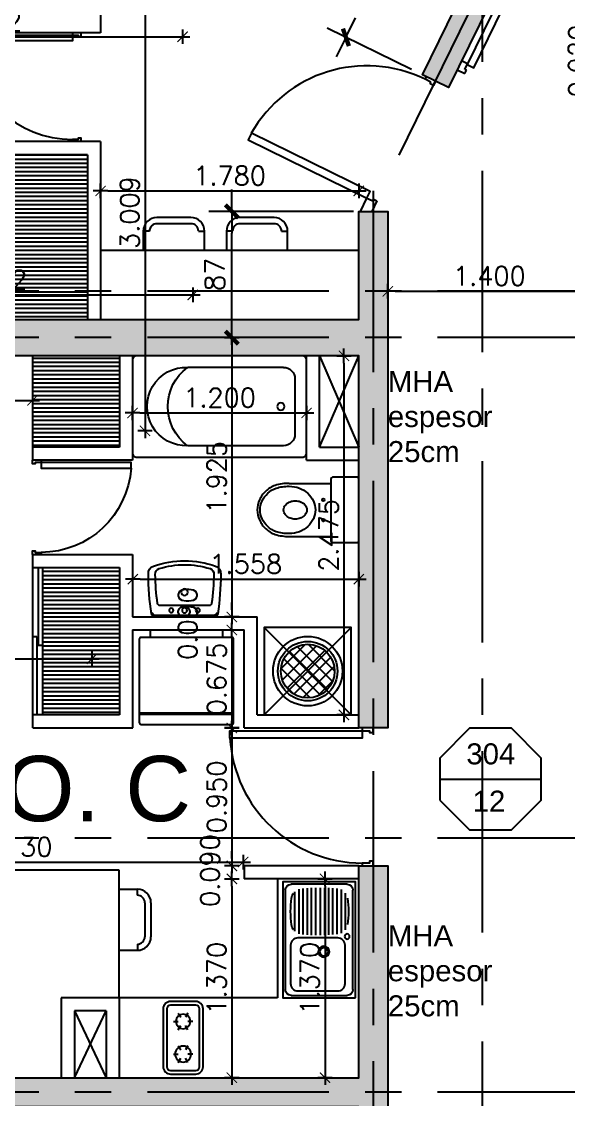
# Model space of a CAD drawing. Header units: millimetres. Extents: x -13 to 194, y -13 to 66.
# Drawn here: x 171.68 to 175.45, y 23.33 to 30.76 of the extents above; entities that cross this region are included whole.
import ezdxf

# ---------------------------------------------------------------- set-up
doc = ezdxf.new("R2010")
doc.units = ezdxf.units.MM
doc.linetypes.add('CENTER', pattern=[2, 1.25, -0.25, 0.25, -0.25])
for name, color, linetype in [('01', 1, 'Continuous'), ('04', 4, 'Continuous'), ('06', 6, 'Continuous'), ('Capa1', 80, 'Continuous'), ('COTAS1', 2, 'Continuous'), ('Cotas2', 1, 'Continuous'), ('EJES', 1, 'CENTER'), ('GRIS', 9, 'Continuous'), ('LOSAS', 7, 'Continuous'), ('MUROS_EST', 5, 'Continuous'), ('PUERTAS', 1, 'Continuous')]:
    doc.layers.add(name, color=color, linetype=linetype)
doc.styles.add('Arial', font='arial.ttf')
doc.styles.add('INTERARQ', font='ROMANS.SHX')
doc.styles.add('ROMANS', font='romans.shx', dxfattribs={"height": 16.875})
doc.styles.get("Standard").update_dxf_attribs({"font": 'arial.ttf'})
doc.dimstyles.new('ESCALA_1-50', dxfattribs={"dimtxt": 0.13, "dimasz": 0.05, "dimexe": 0.18, "dimexo": 0.0625, "dimgap": 0.04, "dimtad": 1, "dimdec": 3, "dimzin": 0, "dimdsep": 46, "dimtxsty": 'INTERARQ', "dimblk": 'DIMTICK', "dimcen": 0.09, "dimse1": 1, "dimse2": 1, "dimclrd": 1, "dimclre": 1, "dimclrt": 2, "dimadec": 0, "dimazin": 0, "dimtfac": 4.5, "dimtdec": 3, "dimtofl": 0, "dimtmove": 2, "dimatfit": 3, "dimldrblk": 'DIMTICK', "dimfxl": 1, "dimtolj": 1, "dimtzin": 0, "dimarcsym": 0})

# ---------------------------------------------------------------- blocks, each defined once
blk = doc.blocks.new('DIMTICK')
at = {"color": 1}
for p, q in [((-1, 0), (1, 0)), ((0, 1), (0, -1))]:
    blk.add_line(p, q, dxfattribs=at)
at = {"color": 3, "const_width": 0.141}
blk.add_lwpolyline([(0.71, 0.71), (-0.71, -0.71)], dxfattribs=at)
blk = doc.blocks.new('*D170')
at = {"layer": '01', "color": 1, "lineweight": -2, "transparency": 16777216}
blk.add_line((170.1253, 30.6513), (172.7378, 30.6513), dxfattribs=at)
at = {"layer": 'Defpoints', "color": 0, "transparency": 16777216}
for p in [(170.0753, 30.9441), (172.7878, 30.9441), (172.7878, 30.6513)]:
    blk.add_point(p, dxfattribs=at)
at = {"layer": '01', "color": 1, "lineweight": -2, "transparency": 16777216, "xscale": 0.05, "yscale": 0.05, "zscale": 0.05, "rotation": 180}
blk.add_blockref('DIMTICK', (170.0753, 30.6513), dxfattribs=at)
at = {"layer": '01', "color": 1, "lineweight": -2, "transparency": 16777216, "xscale": 0.05, "yscale": 0.05, "zscale": 0.05}
blk.add_blockref('DIMTICK', (172.7878, 30.6513), dxfattribs=at)
at = {"layer": '01', "color": 2, "transparency": 16777216, "insert": (171.4315, 30.7563), "char_height": 0.13, "attachment_point": 5, "style": 'INTERARQ'}
blk.add_mtext('\\A1;2.712', dxfattribs=at)
blk = doc.blocks.new('*D171')
at = {"layer": '01', "color": 1, "lineweight": -2, "transparency": 16777216}
blk.add_line((175.6181, 30.8941), (175.6181, 30.0741), dxfattribs=at)
at = {"layer": 'Defpoints', "color": 0, "transparency": 16777216}
for p in [(175.8004, 30.9441), (175.6181, 30.0241), (175.8004, 30.0241)]:
    blk.add_point(p, dxfattribs=at)
at = {"layer": '01', "color": 1, "lineweight": -2, "transparency": 16777216, "xscale": 0.05, "yscale": 0.05, "zscale": 0.05}
for p, rotation in [((175.6181, 30.9441), 90), ((175.6181, 30.0241), 270)]:
    blk.add_blockref('DIMTICK', p, dxfattribs=dict(at, rotation=rotation))
at = {"layer": '01', "color": 2, "transparency": 16777216, "insert": (175.5131, 30.4841), "char_height": 0.13, "attachment_point": 5, "rotation": 90, "style": 'INTERARQ'}
blk.add_mtext('\\A1;0.920', dxfattribs=at)
blk = doc.blocks.new('*D66')
at = {"layer": '01', "color": 1, "lineweight": -2, "transparency": 16777216}
blk.add_line((170.1253, 28.872), (172.8078, 28.872), dxfattribs=at)
at = {"layer": 'Defpoints', "color": 0, "transparency": 16777216}
for p in [(172.8578, 28.872), (170.0753, 28.6859), (172.8578, 28.6859)]:
    blk.add_point(p, dxfattribs=at)
at = {"layer": '01', "color": 1, "lineweight": -2, "transparency": 16777216, "xscale": 0.05, "yscale": 0.05, "zscale": 0.05, "rotation": 180}
blk.add_blockref('DIMTICK', (170.0753, 28.872), dxfattribs=at)
at = {"layer": '01', "color": 1, "lineweight": -2, "transparency": 16777216, "xscale": 0.05, "yscale": 0.05, "zscale": 0.05}
blk.add_blockref('DIMTICK', (172.8578, 28.872), dxfattribs=at)
at = {"layer": '01', "color": 2, "transparency": 16777216, "insert": (171.4665, 28.977), "char_height": 0.13, "attachment_point": 5, "style": 'INTERARQ'}
blk.add_mtext('\\A1;2.782', dxfattribs=at)
blk = doc.blocks.new('*D172')
at = {"layer": '01', "color": 1, "lineweight": -2, "transparency": 16777216}
blk.add_line((172.5288, 30.8941), (172.5288, 27.9849), dxfattribs=at)
at = {"layer": 'Defpoints', "color": 0, "transparency": 16777216}
for p in [(170.0753, 30.9441), (170.0753, 27.9349), (172.5288, 27.9349)]:
    blk.add_point(p, dxfattribs=at)
at = {"layer": '01', "color": 1, "lineweight": -2, "transparency": 16777216, "xscale": 0.05, "yscale": 0.05, "zscale": 0.05}
for p, rotation in [((172.5288, 30.9441), 90), ((172.5288, 27.9349), 270)]:
    blk.add_blockref('DIMTICK', p, dxfattribs=dict(at, rotation=rotation))
at = {"layer": '01', "color": 2, "transparency": 16777216, "insert": (172.4238, 29.4395), "char_height": 0.13, "attachment_point": 5, "rotation": 90, "style": 'INTERARQ'}
blk.add_mtext('\\A1;3.009', dxfattribs=at)
blk = doc.blocks.new('*D174')
at = {"layer": '01', "color": 1, "lineweight": -2, "transparency": 16777216}
blk.add_line((170.1253, 26.3646), (172.1132, 26.3646), dxfattribs=at)
at = {"layer": 'Defpoints', "color": 0, "transparency": 16777216}
for p in [(170.0753, 26.4641), (172.1632, 26.4641), (172.1632, 26.3646)]:
    blk.add_point(p, dxfattribs=at)
at = {"layer": '01', "color": 1, "lineweight": -2, "transparency": 16777216, "xscale": 0.05, "yscale": 0.05, "zscale": 0.05, "rotation": 180}
blk.add_blockref('DIMTICK', (170.0753, 26.3646), dxfattribs=at)
at = {"layer": '01', "color": 1, "lineweight": -2, "transparency": 16777216, "xscale": 0.05, "yscale": 0.05, "zscale": 0.05}
blk.add_blockref('DIMTICK', (172.1632, 26.3646), dxfattribs=at)
at = {"layer": '01', "color": 2, "transparency": 16777216, "insert": (171.1193, 26.4696), "char_height": 0.13, "attachment_point": 5, "style": 'INTERARQ'}
blk.add_mtext('\\A1;2.088', dxfattribs=at)
blk = doc.blocks.new('*D175')
at = {"layer": '01', "color": 1, "lineweight": -2, "transparency": 16777216}
blk.add_line((170.1252, 24.9631), (173.1552, 24.9631), dxfattribs=at)
at = {"layer": 'Defpoints', "color": 0, "transparency": 16777216}
for p in [(173.2052, 24.9631), (170.0752, 24.2649), (173.2052, 24.2649)]:
    blk.add_point(p, dxfattribs=at)
at = {"layer": '01', "color": 1, "lineweight": -2, "transparency": 16777216, "xscale": 0.05, "yscale": 0.05, "zscale": 0.05, "rotation": 180}
blk.add_blockref('DIMTICK', (170.0752, 24.9631), dxfattribs=at)
at = {"layer": '01', "color": 1, "lineweight": -2, "transparency": 16777216, "xscale": 0.05, "yscale": 0.05, "zscale": 0.05}
blk.add_blockref('DIMTICK', (173.2052, 24.9631), dxfattribs=at)
at = {"layer": '01', "color": 2, "transparency": 16777216, "insert": (171.6402, 25.0681), "char_height": 0.13, "attachment_point": 5, "style": 'INTERARQ'}
blk.add_mtext('\\A1;3.130', dxfattribs=at)
blk = doc.blocks.new('TICK1')
at = {"color": 2}
for points in [[(0, 0), (-1, 0)], [(0, 0), (1, 0)]]:
    blk.add_lwpolyline(points, dxfattribs=at)
at = {"color": 2, "const_width": 0.2}
blk.add_lwpolyline([(-0.3, -0.3), (0.3, 0.3)], dxfattribs=at)
blk = doc.blocks.new('REFRI')
for p, q in [((-0.58, -0.325), (-0.58, 0.325)), ((-0.57, -0.325), (-0.57, 0.325))]:
    blk.add_line(p, q)
blk.add_lwpolyline([(-0.6368, 0.325), (-0.0632, 0.325, -0.414214), (-0.05, 0.3118), (-0.05, -0.3118, -0.414214), (-0.0632, -0.325), (-0.6368, -0.325, -0.414214), (-0.65, -0.3118), (-0.65, 0.3118, -0.414214)], format="xyb", close=True)
blk.add_lwpolyline([(-0.05, 0.25), (0, 0.25), (0, -0.25), (-0.05, -0.25)])
blk = doc.blocks.new('LAV')
for points in [[(0.022, 0.2287, 0.391789), (0, 0.2049), (0, -0.2049, 0.391789), (0.022, -0.2287, 0.034091), (0.2951, -0.2498, 0.338711), (0.3512, -0.2134, 0.172497), (0.3512, 0.2134, 0.338711), (0.2951, 0.2498, 0.034091)], [(0.0942, 0.1863, 0.391789), (0.0782, 0.1691), (0.0782, -0.1691, 0.391789), (0.0942, -0.1863, 0.034091), (0.2928, -0.2017, 0.338711), (0.3336, -0.1752, 0.152745), (0.3336, 0.1752, 0.338711), (0.2928, 0.2017, 0.034091)]]:
    blk.add_lwpolyline(points, format="xyb", close=True)
blk.add_lwpolyline([(0.0321, 0.2241, 0.391789), (0.0106, 0.2008), (0.0106, -0.2008, 0.391789), (0.0321, -0.2241)], format="xyb")
for centre, radius in [((0.0457, 0.0909), 0.0147), ((0.0457, -0.0005), 0.0172), ((0.1712, -0.0005), 0.0225), ((0.0457, -0.0919), 0.0147)]:
    blk.add_circle(centre, radius)
blk = doc.blocks.new('Tina 120')
for p, q in [((0.19, -0.08), (-0.19, -0.08)), ((-0.27, -0.16), (-0.27, -0.8175)), ((0.27, -0.16), (0.27, -0.8175))]:
    blk.add_line(p, q)
blk.add_lwpolyline([(0.35, -0.03), (0.35, -1.17, -0.414214), (0.32, -1.2), (-0.32, -1.2, -0.414214), (-0.35, -1.17), (-0.35, -0.03, -0.414214), (-0.32, 0), (0.32, 0, -0.414214)], format="xyb", close=True)
blk.add_circle((0, -0.1774), 0.025)
for centre, radius, start, end in [((-0.19, -0.16), 0.08, 90, 180), ((0.19, -0.16), 0.08, 0, 90), ((0, -0.8297), 0.2703, 177.40787, 2.59213), ((0, -0.6197), 0.337, 216.75985, 323.24015)]:
    blk.add_arc(centre, radius, start, end)
blk = doc.blocks.new('P_65')
at = {"color": 9}
blk.add_arc((-0.0126, 0.059), 0.6224, 93.90508, 179.90905, dxfattribs=at)
at = {"layer": 'PUERTAS'}
blk.add_lwpolyline([(-0.015, 0.06), (-0.055, 0.06), (-0.055, 0.68), (-0.015, 0.68)], close=True, dxfattribs=at)
for points in [[(-0.65, 0), (-0.625, 0), (-0.625, 0.02), (-0.635, 0.02), (-0.635, 0.06), (-0.65, 0.06)], [(0, 0.06), (-0.015, 0.06), (-0.015, 0.02), (-0.025, 0.02), (-0.025, 0), (0, 0)]]:
    blk.add_lwpolyline(points, dxfattribs=at)
blk = doc.blocks.new('*D331')
at = {"layer": '01', "color": 1, "lineweight": -2, "transparency": 16777216}
for p, q in [((173.1275, 26.7026), (173.1275, 26.7526)), ((173.1275, 26.5126), (173.1275, 26.4626))]:
    blk.add_line(p, q, dxfattribs=at)
at = {"layer": 'Defpoints', "color": 0, "transparency": 16777216}
for p in [(173.2986, 26.6526), (173.1275, 26.5626), (173.2125, 26.5626)]:
    blk.add_point(p, dxfattribs=at)
at = {"layer": '01', "color": 1, "lineweight": -2, "transparency": 16777216, "xscale": 0.05, "yscale": 0.05, "zscale": 0.05}
for p, rotation in [((173.1275, 26.6526), 270), ((173.1275, 26.5626), 90)]:
    blk.add_blockref('DIMTICK', p, dxfattribs=dict(at, rotation=rotation))
at = {"layer": '01', "color": 2, "transparency": 16777216, "insert": (172.8225, 26.6076), "char_height": 0.13, "attachment_point": 5, "rotation": 90, "style": 'INTERARQ'}
blk.add_mtext('\\A1;0.090', dxfattribs=at)
blk = doc.blocks.new('*D332')
at = {"layer": '01', "color": 1, "lineweight": -2, "transparency": 16777216}
blk.add_line((173.1275, 26.5126), (173.1275, 25.9373), dxfattribs=at)
at = {"layer": 'Defpoints', "color": 0, "transparency": 16777216}
for p in [(173.2125, 26.5626), (173.1275, 25.8873), (173.2125, 25.8873)]:
    blk.add_point(p, dxfattribs=at)
at = {"layer": '01', "color": 1, "lineweight": -2, "transparency": 16777216, "xscale": 0.05, "yscale": 0.05, "zscale": 0.05}
for p, rotation in [((173.1275, 26.5626), 90), ((173.1275, 25.8873), 270)]:
    blk.add_blockref('DIMTICK', p, dxfattribs=dict(at, rotation=rotation))
at = {"layer": '01', "color": 2, "transparency": 16777216, "insert": (173.0225, 26.225), "char_height": 0.13, "attachment_point": 5, "rotation": 90, "style": 'INTERARQ'}
blk.add_mtext('\\A1;0.675', dxfattribs=at)
blk = doc.blocks.new('*D247')
at = {"layer": '01', "color": 1, "lineweight": -2, "transparency": 16777216}
blk.add_line((173.1275, 28.5273), (173.1275, 26.7026), dxfattribs=at)
at = {"layer": 'Defpoints', "color": 0, "transparency": 16777216}
for p in [(173.1275, 28.5773), (173.1275, 26.6526), (173.1275, 26.6526)]:
    blk.add_point(p, dxfattribs=at)
at = {"layer": '01', "color": 1, "lineweight": -2, "transparency": 16777216, "xscale": 0.05, "yscale": 0.05, "zscale": 0.05}
for p, rotation in [((173.1275, 28.5773), 90), ((173.1275, 26.6526), 270)]:
    blk.add_blockref('DIMTICK', p, dxfattribs=dict(at, rotation=rotation))
at = {"layer": '01', "color": 2, "transparency": 16777216, "insert": (173.0225, 27.615), "char_height": 0.13, "attachment_point": 5, "rotation": 90, "style": 'INTERARQ'}
blk.add_mtext('\\A1;1.925', dxfattribs=at)
blk = doc.blocks.new('P_75')
at = {"color": 9}
blk.add_arc((-0.0129, 0.0592), 0.7221, 93.33599, 179.93331, dxfattribs=at)
at = {"layer": 'PUERTAS'}
blk.add_lwpolyline([(-0.015, 0.06), (-0.055, 0.06), (-0.055, 0.78), (-0.0149, 0.78)], close=True, dxfattribs=at)
for points in [[(-0.75, 0), (-0.725, 0), (-0.725, 0.02), (-0.735, 0.02), (-0.735, 0.06), (-0.75, 0.06)], [(0, 0.06), (-0.015, 0.06), (-0.015, 0.02), (-0.025, 0.02), (-0.025, 0), (0, 0)]]:
    blk.add_lwpolyline(points, dxfattribs=at)
blk = doc.blocks.new('LAVPLATO')
for p, q in [((-0.383, -0.443), (-0.383, -0.057)), ((-0.343, -0.017), (0.343, -0.017)), ((0.0694, -0.0675), (0.3226, -0.0675)), ((0.383, -0.057), (0.383, -0.443)), ((0.0387, -0.1255), (0.3533, -0.1255)), ((0.0458, -0.0965), (0.3462, -0.0965)), ((0.0315, -0.2115), (0.3574, -0.2115)), ((0.0338, -0.1835), (0.3582, -0.1835)), ((0.0357, -0.1545), (0.3563, -0.1545)), ((0.0319, -0.2415), (0.3578, -0.2415)), ((0.0323, -0.2715), (0.3582, -0.2715)), ((0.0327, -0.3015), (0.3578, -0.3015)), ((0.0342, -0.3305), (0.3563, -0.3305)), ((0.0342, -0.3305), (0.3563, -0.3305)), ((0.0369, -0.3595), (0.3536, -0.3595)), ((0.0369, -0.3595), (0.3536, -0.3595)), ((0.0416, -0.3885), (0.3489, -0.3885)), ((0.0586, -0.4175), (0.3319, -0.4175)), ((0.343, -0.483), (-0.343, -0.483))]:
    blk.add_line(p, q)
blk.add_lwpolyline([(-0.4, 0), (0.4, 0), (0.4, -0.5), (-0.4, -0.5)], close=True)
blk.add_lwpolyline([(-0.302, -0.0709), (-0.037, -0.0709, -0.414214), (0.013, -0.1209), (0.013, -0.3965, -0.414214), (-0.037, -0.4465), (-0.302, -0.4465, -0.414214), (-0.352, -0.3965), (-0.352, -0.1209, -0.414214)], format="xyb", close=True)
for centre, radius in [((0.023, -0.057), 0.0175), ((-0.082, -0.2175), 0.038), ((-0.082, -0.2175), 0.0275)]:
    blk.add_circle(centre, radius)
for centre, radius, start, end in [((-0.343, -0.057), 0.04, 90, 180), ((0.196, -0.7978), 0.75, 83.02075, 96.97925), ((0.343, -0.057), 0.04, 360, 90), ((-0.343, -0.443), 0.04, 180, 270), ((0.1132, -0.3662), 0.075, 233.56948, 263.02075), ((0.1952, 0.3038), 0.75, 263.02075, 276.97925), ((0.2773, -0.3662), 0.075, 276.97925, 306.43052), ((0.343, -0.443), 0.04, 270, 360)]:
    blk.add_arc(centre, radius, start, end)
blk = doc.blocks.new('cocina_2platos')
for p, q in [((-0.2033, -0.1375), (-0.17, -0.1375)), ((-0.17, -0.0798), (-0.1533, -0.1086)), ((-0.1033, -0.0798), (-0.12, -0.1086)), ((-0.07, -0.1375), (-0.1033, -0.1375)), ((-0.17, -0.1952), (-0.1533, -0.1664)), ((-0.1033, -0.1952), (-0.12, -0.1664)), ((-0.2033, -0.3625), (-0.17, -0.3625)), ((-0.17, -0.3048), (-0.1533, -0.3336)), ((-0.1033, -0.3048), (-0.12, -0.3336)), ((-0.07, -0.3625), (-0.1033, -0.3625)), ((-0.17, -0.4202), (-0.1533, -0.3914)), ((-0.1033, -0.4202), (-0.12, -0.3914))]:
    blk.add_line(p, q)
blk.add_lwpolyline([(-0.2741, -0.45), (-0.2741, -0.05, -0.414214), (-0.2241, 0), (-0.0491, 0, -0.414214), (0.0009, -0.05), (0.0009, -0.45, -0.414214), (-0.0491, -0.5), (-0.2241, -0.5, -0.414214)], format="xyb", close=True)
at = {"color": 9}
blk.add_lwpolyline([(-0.2491, -0.45), (-0.2491, -0.05, -0.414214), (-0.2241, -0.025), (-0.0491, -0.025, -0.414214), (-0.0241, -0.05), (-0.0241, -0.45, -0.414214), (-0.0491, -0.475), (-0.2241, -0.475, -0.414214)], format="xyb", close=True, dxfattribs=at)
for centre, radius in [((-0.1366, -0.1375), 0.055), ((-0.1366, -0.3625), 0.05)]:
    blk.add_circle(centre, radius)
blk = doc.blocks.new('*D218')
at = {"layer": '01', "color": 1, "lineweight": -2, "transparency": 16777216}
blk.add_line((173.1275, 25.8373), (173.1275, 24.9873), dxfattribs=at)
at = {"layer": 'Defpoints', "color": 0, "transparency": 16777216}
for p in [(174.104, 25.8873), (173.1275, 24.9373), (174.104, 24.9373)]:
    blk.add_point(p, dxfattribs=at)
at = {"layer": '01', "color": 1, "lineweight": -2, "transparency": 16777216, "xscale": 0.05, "yscale": 0.05, "zscale": 0.05}
for p, rotation in [((173.1275, 25.8873), 90), ((173.1275, 24.9373), 270)]:
    blk.add_blockref('DIMTICK', p, dxfattribs=dict(at, rotation=rotation))
at = {"layer": '01', "color": 2, "transparency": 16777216, "insert": (173.0225, 25.4123), "char_height": 0.13, "attachment_point": 5, "rotation": 90, "style": 'INTERARQ'}
blk.add_mtext('\\A1;0.950', dxfattribs=at)
blk = doc.blocks.new('*D249')
at = {"layer": '01', "color": 1, "lineweight": -2, "transparency": 16777216}
for p, q in [((173.1275, 24.9873), (173.1275, 25.0373)), ((173.1275, 24.7973), (173.1275, 24.7473))]:
    blk.add_line(p, q, dxfattribs=at)
at = {"layer": 'Defpoints', "color": 0, "transparency": 16777216}
for p in [(174.104, 24.9373), (173.1275, 24.8473), (173.2125, 24.8473)]:
    blk.add_point(p, dxfattribs=at)
at = {"layer": '01', "color": 1, "lineweight": -2, "transparency": 16777216, "xscale": 0.05, "yscale": 0.05, "zscale": 0.05}
for p, rotation in [((173.1275, 24.9373), 270), ((173.1275, 24.8473), 90)]:
    blk.add_blockref('DIMTICK', p, dxfattribs=dict(at, rotation=rotation))
at = {"layer": '01', "color": 2, "transparency": 16777216, "insert": (172.9768, 24.9047), "char_height": 0.13, "attachment_point": 5, "rotation": 90, "style": 'INTERARQ'}
blk.add_mtext('\\A1;0.090', dxfattribs=at)
blk = doc.blocks.new('*D250')
at = {"layer": '01', "color": 1, "lineweight": -2, "transparency": 16777216}
blk.add_line((173.1275, 24.7973), (173.1275, 23.5273), dxfattribs=at)
at = {"layer": 'Defpoints', "color": 0, "transparency": 16777216}
for p in [(173.2125, 24.8473), (173.1275, 23.4773), (174.0025, 23.4773)]:
    blk.add_point(p, dxfattribs=at)
at = {"layer": '01', "color": 1, "lineweight": -2, "transparency": 16777216, "xscale": 0.05, "yscale": 0.05, "zscale": 0.05}
for p, rotation in [((173.1275, 24.8473), 90), ((173.1275, 23.4773), 270)]:
    blk.add_blockref('DIMTICK', p, dxfattribs=dict(at, rotation=rotation))
at = {"layer": '01', "color": 2, "transparency": 16777216, "insert": (173.0225, 24.1623), "char_height": 0.13, "attachment_point": 5, "rotation": 90, "style": 'INTERARQ'}
blk.add_mtext('\\A1;1.370', dxfattribs=at)
blk = doc.blocks.new('*D243')
at = {"layer": '01', "color": 1, "lineweight": -2, "transparency": 16777216}
blk.add_line((172.2724, 29.5888), (173.9525, 29.5888), dxfattribs=at)
at = {"layer": 'Defpoints', "color": 0, "transparency": 16777216}
for p in [(174.0025, 29.5888), (172.2224, 28.9181), (174.0025, 28.9173)]:
    blk.add_point(p, dxfattribs=at)
at = {"layer": '01', "color": 1, "lineweight": -2, "transparency": 16777216, "xscale": 0.05, "yscale": 0.05, "zscale": 0.05, "rotation": 180}
blk.add_blockref('DIMTICK', (172.2224, 29.5888), dxfattribs=at)
at = {"layer": '01', "color": 1, "lineweight": -2, "transparency": 16777216, "xscale": 0.05, "yscale": 0.05, "zscale": 0.05}
blk.add_blockref('DIMTICK', (174.0025, 29.5888), dxfattribs=at)
at = {"layer": '01', "color": 2, "transparency": 16777216, "insert": (173.1124, 29.6938), "char_height": 0.13, "attachment_point": 5, "style": 'INTERARQ'}
blk.add_mtext('\\A1;1.780', dxfattribs=at)
blk = doc.blocks.new('*D261')
at = {"layer": '01', "color": 1, "lineweight": -2, "transparency": 16777216}
blk.add_line((174.2525, 28.8973), (175.5525, 28.8973), dxfattribs=at)
at = {"layer": 'Defpoints', "color": 0, "transparency": 16777216}
for p in [(174.2025, 28.8973), (175.6025, 28.8973), (175.6025, 28.8973)]:
    blk.add_point(p, dxfattribs=at)
at = {"layer": '01', "color": 1, "lineweight": -2, "transparency": 16777216, "xscale": 0.05, "yscale": 0.05, "zscale": 0.05, "rotation": 180}
blk.add_blockref('DIMTICK', (174.2025, 28.8973), dxfattribs=at)
at = {"layer": '01', "color": 1, "lineweight": -2, "transparency": 16777216, "xscale": 0.05, "yscale": 0.05, "zscale": 0.05}
blk.add_blockref('DIMTICK', (175.6025, 28.8973), dxfattribs=at)
at = {"layer": '01', "color": 2, "transparency": 16777216, "insert": (174.9025, 29.0023), "char_height": 0.13, "attachment_point": 5, "style": 'INTERARQ'}
blk.add_mtext('\\A1;1.400', dxfattribs=at)
blk = doc.blocks.new('*D278')
at = {"layer": '01', "color": 1, "lineweight": -2, "transparency": 16777216}
blk.add_line((168.5525, 28.145), (171.7025, 28.145), dxfattribs=at)
at = {"layer": 'Defpoints', "color": 0, "transparency": 16777216}
for p in [(168.5025, 28.4526), (171.7525, 28.4526), (171.7525, 28.145)]:
    blk.add_point(p, dxfattribs=at)
at = {"layer": '01', "color": 1, "lineweight": -2, "transparency": 16777216, "xscale": 0.05, "yscale": 0.05, "zscale": 0.05, "rotation": 180}
blk.add_blockref('DIMTICK', (168.5025, 28.145), dxfattribs=at)
at = {"layer": '01', "color": 1, "lineweight": -2, "transparency": 16777216, "xscale": 0.05, "yscale": 0.05, "zscale": 0.05}
blk.add_blockref('DIMTICK', (171.7525, 28.145), dxfattribs=at)
at = {"layer": '01', "color": 2, "transparency": 16777216, "insert": (170.1275, 28.25), "char_height": 0.13, "attachment_point": 5, "style": 'INTERARQ'}
blk.add_mtext('\\A1;3.250', dxfattribs=at)
blk = doc.blocks.new('*D279')
at = {"layer": '01', "color": 1, "lineweight": -2, "transparency": 16777216}
blk.add_line((172.4925, 28.0586), (173.5925, 28.0586), dxfattribs=at)
at = {"layer": 'Defpoints', "color": 0, "transparency": 16777216}
for p in [(172.4425, 28.4526), (173.6425, 28.4526), (173.6425, 28.0586)]:
    blk.add_point(p, dxfattribs=at)
at = {"layer": '01', "color": 1, "lineweight": -2, "transparency": 16777216, "xscale": 0.05, "yscale": 0.05, "zscale": 0.05, "rotation": 180}
blk.add_blockref('DIMTICK', (172.4425, 28.0586), dxfattribs=at)
at = {"layer": '01', "color": 1, "lineweight": -2, "transparency": 16777216, "xscale": 0.05, "yscale": 0.05, "zscale": 0.05}
blk.add_blockref('DIMTICK', (173.6425, 28.0586), dxfattribs=at)
at = {"layer": '01', "color": 2, "transparency": 16777216, "insert": (173.0425, 28.1636), "char_height": 0.13, "attachment_point": 5, "style": 'INTERARQ'}
blk.add_mtext('\\A1;1.200', dxfattribs=at)
blk = doc.blocks.new('*D280')
at = {"layer": '01', "color": 1, "lineweight": -2, "transparency": 16777216}
blk.add_line((173.9, 28.4023), (173.9, 26.0273), dxfattribs=at)
at = {"layer": 'Defpoints', "color": 0, "transparency": 16777216}
for p in [(174.0023, 28.4523), (173.9, 25.9773), (174.0025, 25.9773)]:
    blk.add_point(p, dxfattribs=at)
at = {"layer": '01', "color": 1, "lineweight": -2, "transparency": 16777216, "xscale": 0.05, "yscale": 0.05, "zscale": 0.05}
for p, rotation in [((173.9, 28.4523), 90), ((173.9, 25.9773), 270)]:
    blk.add_blockref('DIMTICK', p, dxfattribs=dict(at, rotation=rotation))
at = {"layer": '01', "color": 2, "transparency": 16777216, "insert": (173.795, 27.2148), "char_height": 0.13, "attachment_point": 5, "rotation": 90, "style": 'INTERARQ'}
blk.add_mtext('\\A1;2.475', dxfattribs=at)
blk = doc.blocks.new('*D281')
at = {"layer": '01', "color": 1, "lineweight": -2, "transparency": 16777216}
blk.add_line((172.4948, 26.9129), (173.9525, 26.9129), dxfattribs=at)
at = {"layer": 'Defpoints', "color": 0, "transparency": 16777216}
for p in [(174.0025, 26.9129), (172.4448, 25.8873), (174.0025, 25.8873)]:
    blk.add_point(p, dxfattribs=at)
at = {"layer": '01', "color": 1, "lineweight": -2, "transparency": 16777216, "xscale": 0.05, "yscale": 0.05, "zscale": 0.05, "rotation": 180}
blk.add_blockref('DIMTICK', (172.4448, 26.9129), dxfattribs=at)
at = {"layer": '01', "color": 1, "lineweight": -2, "transparency": 16777216, "xscale": 0.05, "yscale": 0.05, "zscale": 0.05}
blk.add_blockref('DIMTICK', (174.0025, 26.9129), dxfattribs=at)
at = {"layer": '01', "color": 2, "transparency": 16777216, "insert": (173.2236, 27.0179), "char_height": 0.13, "attachment_point": 5, "style": 'INTERARQ'}
blk.add_mtext('\\A1;1.558', dxfattribs=at)
blk = doc.blocks.new('*D282')
at = {"layer": '01', "color": 1, "lineweight": -2, "transparency": 16777216}
blk.add_line((173.7694, 24.7973), (173.7694, 23.5273), dxfattribs=at)
at = {"layer": 'Defpoints', "color": 0, "transparency": 16777216}
for p in [(174.0025, 24.8473), (173.7694, 23.4773), (174.0025, 23.4773)]:
    blk.add_point(p, dxfattribs=at)
at = {"layer": '01', "color": 1, "lineweight": -2, "transparency": 16777216, "xscale": 0.05, "yscale": 0.05, "zscale": 0.05}
for p, rotation in [((173.7694, 24.8473), 90), ((173.7694, 23.4773), 270)]:
    blk.add_blockref('DIMTICK', p, dxfattribs=dict(at, rotation=rotation))
at = {"layer": '01', "color": 2, "transparency": 16777216, "insert": (173.6644, 24.1623), "char_height": 0.13, "attachment_point": 5, "rotation": 90, "style": 'INTERARQ'}
blk.add_mtext('\\A1;1.370', dxfattribs=at)

msp = doc.modelspace()

# ---------------------------------------------------------------- hatches: boundary and pattern name
at = {"layer": 'GRIS'}
h = msp.add_hatch(dxfattribs=at)
h.set_pattern_fill('LINE', color=8, scale=0.009, style=0)
h.set_pattern_definition([(0, (-681.028824, 1107.571804), (0, 0.028575), [])])
h.paths.add_polyline_path([(172.1324, 29.8581), (171.6024, 29.8581), (171.6024, 29.2623), (171.6024, 28.8981), (172.1324, 28.8981)])
h.paths.add_polyline_path([(171.6024, 28.8981), (171.6024, 28.7031), (172.1324, 28.7031), (172.1324, 28.8981)])
h = msp.add_hatch(dxfattribs=at)
h.set_pattern_fill('LINE', color=8, scale=0.009, style=0)
h.set_pattern_definition([(0, (-440.883606, 1107.571804), (0, 0.028575), [])])
h.paths.add_polyline_path([(172.3525, 27.8226), (172.3525, 28.4526), (171.7525, 28.4526), (171.7525, 27.8226)])
h = msp.add_hatch(dxfattribs=at)
h.set_pattern_fill('LINE', color=8, scale=0.009, style=0)
h.set_pattern_definition([(0, (-466.526173, 1162.423428), (0, 0.028575), [])])
h.paths.add_polyline_path([(172.3525, 26.9926), (171.8225, 26.9926), (171.8225, 26.4583), (171.8225, 25.9773), (172.3525, 25.9773)])
h = msp.add_hatch(dxfattribs=at)
h.set_pattern_fill('ANSI37', color=8, scale=0.5, style=0)
h.set_pattern_definition([(315, (-5197.2311, 8035.562684), (-0.04419417382, -0.04419417382), []), (225, (-5197.2311, 8035.562684), (-0.04419417382, 0.04419417382), [])])
h.paths.add_polyline_path([(173.5196, 26.1482), (173.6503, 26.279), (173.7812, 26.1483, -0.414214)])
h.paths.add_polyline_path([(173.5195, 26.4098, -0.414214), (173.7811, 26.4099), (173.6503, 26.279)])
h.paths.add_polyline_path([(173.6503, 26.279), (173.5196, 26.1482, -0.198983), (173.4653, 26.279, -0.198842), (173.5195, 26.4098)])
h.paths.add_polyline_path([(173.7811, 26.4099, -0.198983), (173.8353, 26.279, -0.198842), (173.7812, 26.1483), (173.6503, 26.279)])
at = {"layer": 'MUROS_EST', "transparency": 33554687}
h = msp.add_hatch(color=256, dxfattribs=at)
h.dxf.hatch_style = 1
h.paths.add_polyline_path([(181.4106, 23.5073), (181.1606, 23.5073), (181.1606, 21.5273), (177.9375, 21.5273), (177.9375, 25.2273), (175.6025, 25.2273), (175.6025, 25.0273), (177.7375, 25.0273), (177.7375, 21.5273), (175.6025, 21.5273), (175.6025, 21.3273), (180.8606, 21.3273), (180.8606, 21.1419), (181.0606, 21.1419), (181.0606, 21.3273), (181.4117, 21.3273)])
h.paths.add_polyline_path([(181.4106, 30.0873), (181.1606, 30.0873), (181.1606, 29.0223), (175.8025, 29.0223), (175.8025, 30.0458), (175.6025, 30.0458), (175.6025, 28.7723), (175.9606, 28.7723), (175.9606, 26.1803), (176.1606, 26.1803), (176.1606, 28.7723), (181.4106, 28.7723)])
h.paths.add_polyline_path([(174.9775, 37.6473), (174.7275, 37.6473), (174.7275, 37.4473), (174.7275, 30.9728), (174.441, 30.3884), (174.6206, 30.3003), (174.9775, 31.0284)])
h.paths.add_polyline_path([(169.0025, 37.4473), (170.185, 37.4473), (170.185, 37.6473), (168.7525, 37.6473), (168.7525, 33.7473), (169.0025, 33.7473)])
h.paths.add_polyline_path([(174.2025, 24.9373), (174.0025, 24.9373), (174.0025, 23.4773), (168.3025, 23.4773), (168.3025, 23.2773), (174.0025, 23.2773), (174.0025, 21.8173), (174.2025, 21.8173)])
h.paths.add_polyline_path([(174.2025, 20.8673), (174.0025, 20.8673), (174.0025, 18.2773), (168.3025, 18.2773), (168.3025, 18.0773), (168.8025, 18.0773), (168.8025, 17.0773), (169.0025, 17.0773), (169.0025, 18.0773), (174.0025, 18.0773), (174.0025, 17.5773), (174.2025, 17.5773)])
h.paths.add_polyline_path([(174.9525, 15.9873), (174.6078, 16.7181), (174.4269, 16.6328), (174.7525, 15.9425), (174.7525, 13.7227), (174.7525, 9.5444), (174.7525, 9.2944), (174.9525, 9.2944), (174.9525, 9.4944), (174.9525, 9.5405), (174.9525, 13.7227)])
h.paths.add_polyline_path([(169.0025, 12.7707), (168.8025, 12.7707), (168.8025, 9.4944), (169.0025, 9.4944)])
h.paths.add_polyline_path([(169.0025, 12.9773), (168.8025, 12.9773), (168.8025, 12.7707), (169.0025, 12.7707)])
h.paths.add_polyline_path([(170.187, 9.4944), (169.0025, 9.4944), (169.0025, 9.2944), (170.187, 9.2944)])
h.paths.add_polyline_path([(169.0025, 9.4944), (168.8025, 9.4944), (168.8025, 9.2944), (169.0025, 9.2944)])
h.paths.add_polyline_path([(181.3606, 14.0173), (181.1606, 14.0173), (181.1606, 12.7707), (181.3606, 12.7707)])
h.paths.add_polyline_path([(181.3606, 12.7707), (181.1606, 12.7707), (181.1606, 9.4944), (181.3606, 9.4944)])
h.paths.add_polyline_path([(181.1606, 9.4944), (180.9606, 9.4944), (180.9606, 9.2944), (181.1606, 9.2944)])
h.paths.add_polyline_path([(181.3606, 9.4944), (181.1606, 9.4944), (181.1606, 9.2944), (181.3606, 9.2944)])
h = msp.add_hatch(color=256, dxfattribs=at)
h.dxf.hatch_style = 1
h.paths.add_polyline_path([(168.7525, 28.7023), (168.3025, 28.7023), (168.3025, 28.4523), (174.0025, 28.4523), (174.0025, 25.8873), (174.2025, 25.8873), (174.2025, 29.4473), (174.0025, 29.4473), (174.0025, 28.7023), (169.0025, 28.7023), (169.0025, 29.6773), (168.7525, 29.6773)])

# ---------------------------------------------------------------- linework, layer by layer
at = {"layer": '06'}
for p, q in [((172.2224, 31.5781), (172.2224, 30.6781)), ((172.2224, 30.6781), (169.0024, 30.6781)), ((174.6206, 30.3003), (174.441, 30.3884)), ((172.2224, 29.9281), (171.5324, 29.9281)), ((172.2224, 29.9281), (172.2224, 28.7031)), ((172.1324, 29.8381), (171.5324, 29.8381)), ((172.1324, 29.8381), (172.1324, 28.7031)), ((172.3525, 28.4526), (172.3525, 27.8226)), ((172.4425, 28.4526), (172.4425, 27.7326)), ((173.6425, 27.7326), (173.6425, 28.4526)), ((173.7325, 27.8226), (173.7325, 28.4526)), ((172.3525, 27.8226), (171.7525, 27.8226)), ((171.7525, 27.8226), (171.7525, 27.7326)), ((173.7325, 27.8226), (174.0025, 27.8226)), ((172.4425, 27.7326), (171.7525, 27.7326)), ((173.6425, 27.7326), (174.0025, 27.7326)), ((171.7525, 27.0826), (172.4425, 27.0826)), ((171.7525, 27.0826), (171.7525, 26.9926)), ((172.4425, 27.0826), (172.4425, 26.6526)), ((171.7525, 26.9926), (172.3525, 26.9926)), ((172.3525, 26.9926), (172.3525, 25.9773)), ((172.4425, 26.6526), (173.3025, 26.6526)), ((173.3025, 25.9773), (173.3025, 26.6526)), ((172.4425, 26.5626), (173.2125, 26.5626)), ((172.4425, 26.5626), (172.4425, 25.8873)), ((173.2125, 25.8873), (173.2125, 26.5626)), ((171.7525, 25.9773), (171.7525, 25.8873)), ((173.3025, 25.9773), (174.0025, 25.9773)), ((173.2125, 25.8873), (174.0025, 25.8873)), ((174.0025, 24.9373), (173.2125, 24.9373)), ((173.2125, 24.9373), (173.2125, 24.8473)), ((174.0025, 24.8473), (173.2125, 24.8473)), ((171.9515, 24.0273), (171.9515, 23.4773)), ((172.3515, 24.0273), (171.9515, 24.0273)), ((172.3515, 24.0273), (172.3515, 23.4773)), ((172.0415, 23.9373), (172.0415, 23.4773)), ((172.2615, 23.9373), (172.0415, 23.9373)), ((172.2615, 23.9373), (172.2615, 23.4773))]:
    msp.add_line(p, q, dxfattribs=at)
for points in [[(172.3525, 25.9773), (171.7548, 25.9773)], [(171.7548, 25.8873), (172.4448, 25.8873)]]:
    msp.add_lwpolyline(points, dxfattribs=at)
at = {"layer": 'COTAS1', "color": 2}
msp.add_line((173.1275, 28.7273), (173.1275, 29.2973), dxfattribs=at)
at = {"layer": 'Cotas2'}
for p, q in [((174.3667, 30.4248), (173.7847, 30.7101)), ((173.9649, 29.4473), (172.9693, 29.4473))]:
    msp.add_line(p, q, dxfattribs=at)
at = {"layer": 'EJES'}
for p, q in [((174.8525, 41.7272), (174.8525, 5.5947)), ((174.2809, 29.8346), (175.0424, 31.3878)), ((174.1025, 29.5903), (174.1025, 5.5947)), ((185.796, 28.8973), (164.6028, 28.8973)), ((185.796, 28.5773), (164.6028, 28.5773)), ((185.796, 25.1273), (164.6028, 25.1273)), ((185.796, 23.3773), (164.6028, 23.3773))]:
    msp.add_line(p, q, dxfattribs=at)
at = {"layer": 'GRIS'}
for p, q in [((174.7522, 30.4655), (174.7114, 30.4855)), ((174.7326, 30.4254), (174.7522, 30.4655)), ((174.6806, 30.4226), (174.7328, 30.3971)), ((174.7439, 30.4198), (174.7326, 30.4254)), ((174.7328, 30.3971), (174.7439, 30.4198)), ((174.4596, 30.3581), (174.468, 30.3751)), ((174.4997, 30.3384), (174.4596, 30.3581)), ((174.4941, 30.3271), (174.4997, 30.3384)), ((174.5169, 30.3159), (174.4941, 30.3271)), ((174.5308, 30.3443), (174.5169, 30.3159)), ((174.0132, 29.4473), (174.0582, 29.5392)), ((174.0528, 29.5418), (174.0983, 29.5195)), ((174.1266, 29.5197), (174.0911, 29.4473)), ((174.0983, 29.5195), (174.1039, 29.5309)), ((174.1039, 29.5309), (174.1266, 29.5197)), ((174.1266, 29.5197), (174.1127, 29.4913)), ((172.8452, 29.4049), (172.6108, 29.405)), ((172.8452, 29.3628), (172.6108, 29.3628)), ((173.4182, 29.4049), (173.1838, 29.405)), ((173.4181, 29.3628), (173.1838, 29.3628)), ((172.5592, 29.3113), (172.517, 29.3113)), ((172.517, 29.3113), (172.517, 29.176)), ((172.8967, 29.3112), (172.9389, 29.3111)), ((172.9388, 29.1781), (172.9389, 29.3111)), ((173.09, 29.3113), (173.0899, 29.176)), ((173.1322, 29.3113), (173.09, 29.3113)), ((173.4697, 29.3112), (173.5119, 29.3111)), ((173.5118, 29.1781), (173.5119, 29.3111)), ((174.0025, 29.1781), (172.2224, 29.1781)), ((173.7325, 27.8226), (174.0025, 28.4526)), ((173.7325, 28.4526), (174.0025, 27.8226)), ((173.5226, 27.5732), (173.8107, 27.5732)), ((173.8107, 27.605), (173.8107, 27.175)), ((173.9925, 27.615), (173.8207, 27.615)), ((174.0025, 27.175), (174.0025, 27.605)), ((173.5226, 27.2069), (173.8107, 27.2069)), ((173.8207, 27.165), (173.9925, 27.165)), ((173.3503, 26.579), (173.9503, 25.979)), ((173.3503, 25.979), (173.9503, 26.579)), ((172.3515, 24.9073), (171.5515, 24.9073)), ((172.3515, 24.0273), (172.3515, 24.9073)), ((173.4415, 24.8473), (173.4415, 24.0273)), ((172.3515, 24.7768), (172.4759, 24.7768)), ((172.4759, 24.7346), (172.4759, 24.7768)), ((172.5275, 24.683), (172.5275, 24.4487)), ((172.5697, 24.683), (172.5697, 24.4487)), ((172.4759, 24.3971), (172.4759, 24.3549)), ((172.4759, 24.3549), (172.3515, 24.3549)), ((173.4415, 24.0273), (172.3515, 24.0273)), ((172.0415, 23.9373), (172.2615, 23.4773)), ((172.0415, 23.4773), (172.2615, 23.9373))]:
    msp.add_line(p, q, dxfattribs=at)
at = {"layer": 'GRIS', "color": 8}
for p, q in [((171.7525, 28.4526), (171.7525, 27.8226)), ((171.7525, 26.9926), (171.7525, 26.5183)), ((171.8225, 26.4583), (171.8225, 25.9773))]:
    msp.add_line(p, q, dxfattribs=at)
at = {"layer": 'GRIS'}
for points in [[(174.7489, 30.4599), (174.7944, 30.4376), (175.1957, 31.2565), (175.1502, 31.2788)], [(174.0582, 29.5392), (174.0805, 29.5847), (173.2616, 29.986), (173.2393, 29.9405)], [(173.9503, 25.979), (173.9503, 26.579), (173.3503, 26.579), (173.3503, 25.979)]]:
    msp.add_lwpolyline(points, close=True, dxfattribs=at)
for points in [[(173.7028, 27.39, -0.106666), (173.6896, 27.329, -0.10151), (173.6506, 27.2753, -0.094979), (173.5929, 27.2398, -0.090825), (173.5226, 27.2269, -0.071105), (173.4322, 27.2398, -0.094979), (173.3745, 27.2753, -0.10151), (173.3355, 27.329, -0.106666), (173.3224, 27.39, -0.106666), (173.3355, 27.4511, -0.10151), (173.3745, 27.5048, -0.094979), (173.4322, 27.5403, -0.071105), (173.5226, 27.5532, -0.090825), (173.5929, 27.5403, -0.094979), (173.6506, 27.5048, -0.10151), (173.6896, 27.4511, -0.106666)], [(173.6443, 27.39, -0.106666), (173.6401, 27.3702, -0.10151), (173.6247, 27.3491, -0.094979), (173.5991, 27.3333, -0.090825), (173.5642, 27.3269, -0.090825), (173.5293, 27.3333, -0.094979), (173.5037, 27.3491, -0.10151), (173.4883, 27.3702, -0.106666), (173.484, 27.39, -0.106666), (173.4883, 27.4098, -0.10151), (173.5037, 27.431, -0.094979), (173.5293, 27.4468, -0.090825), (173.5642, 27.4532, -0.090825), (173.5991, 27.4468, -0.094979), (173.6247, 27.431, -0.10151), (173.6401, 27.4098, -0.106666)]]:
    msp.add_lwpolyline(points, format="xyb", close=True, dxfattribs=at)
at = {"layer": 'GRIS', "color": 8}
for points in [[(171.7925, 26.9926), (171.7925, 26.4583)], [(171.8225, 26.9926), (171.8225, 26.4583)], [(171.7525, 26.5183), (171.7525, 25.9526)], [(171.7525, 26.5183), (171.7825, 26.5183)], [(171.7825, 26.5183), (171.7825, 26.4883)], [(171.7825, 26.4883), (171.7825, 25.9773)], [(171.7925, 26.4583), (171.8225, 26.4583)]]:
    msp.add_lwpolyline(points, dxfattribs=at)
at = {"layer": 'GRIS'}
for centre, radius in [((173.7576, 27.46), 0.00867), ((173.7576, 27.32), 0.00867), ((173.6503, 26.279), 0.2393), ((173.6503, 26.279), 0.205), ((173.6503, 26.279), 0.185)]:
    msp.add_circle(centre, radius, dxfattribs=at)
at = {"layer": 'GRIS', "color": 9}
for centre, start, end in [((174.7461, 30.4601), 333.95445, 60.55177), ((174.058, 29.5364), 63.95445, 150.55177)]:
    msp.add_arc(centre, 0.9146, start, end, dxfattribs=at)
at = {"layer": 'GRIS'}
for centre, radius, start, end in [((172.6108, 29.3113), 0.0937, 89.97618, 179.97618), ((172.6108, 29.3113), 0.0516, 89.97618, 179.97618), ((172.8451, 29.3112), 0.0938, 359.97618, 89.97618), ((172.8451, 29.3112), 0.0516, 359.97618, 89.97618), ((173.1837, 29.3113), 0.0937, 89.97618, 179.97618), ((173.1837, 29.3113), 0.0516, 89.97618, 179.97618), ((173.4181, 29.3112), 0.0516, 359.97618, 89.97618), ((173.4181, 29.3112), 0.0938, 359.97618, 89.97618), ((173.5225, 27.232), 0.3412, 89.97525, 106.57372), ((173.8207, 27.605), 0.01, 90, 180), ((173.9925, 27.605), 0.01, 0, 90), ((173.486, 27.383), 0.1851, 132.46105, 155.64601), ((173.496, 27.372), 0.2, 110.75866, 132.46105), ((173.4704, 27.39), 0.168, 155.64601, 180), ((173.4704, 27.39), 0.168, 180, 204.35399), ((173.486, 27.3971), 0.1851, 204.35399, 227.53895), ((173.496, 27.4081), 0.2, 227.53895, 249.24134), ((173.5225, 27.5481), 0.3412, 253.42628, 270.0151), ((173.8207, 27.175), 0.01, 180, 270), ((173.9925, 27.175), 0.01, 270, 0), ((172.4759, 24.683), 0.0938, 0, 90), ((172.4759, 24.683), 0.0516, 0, 90), ((172.4759, 24.4487), 0.0937, 270, 0), ((172.4759, 24.4487), 0.0516, 270, 0)]:
    msp.add_arc(centre, radius, start, end, dxfattribs=at)
at = {"layer": 'LOSAS'}
msp.add_line((174.5605, 25.5354), (175.2605, 25.5354), dxfattribs=at)
msp.add_lwpolyline([(174.5605, 25.3904), (174.7655, 25.1854), (175.0555, 25.1854), (175.2605, 25.3904), (175.2605, 25.6804), (175.0555, 25.8854), (174.7655, 25.8854), (174.5605, 25.6804)], close=True, dxfattribs=at)
at = {"layer": 'MUROS_EST'}
for points in [[(174.7275, 37.6473), (174.9775, 37.6473), (174.9775, 31.0284), (174.6206, 30.3003), (174.441, 30.3884), (174.7275, 30.9728), (174.7275, 37.6473)], [(168.7525, 29.6773), (169.0025, 29.6773), (169.0025, 28.7023), (174.0025, 28.7023), (174.0025, 29.4473), (174.2025, 29.4473), (174.2025, 25.8873), (174.0025, 25.8873), (174.0025, 28.4523), (168.3025, 28.4523), (168.3025, 28.7023), (168.7525, 28.7023), (168.7525, 29.6773)], [(168.3025, 23.4773), (174.0025, 23.4773), (174.0025, 24.9373), (174.2025, 24.9373), (174.2025, 21.8173), (174.0025, 21.8173), (174.0025, 23.2773), (168.3025, 23.2773), (168.3025, 23.4773)]]:
    msp.add_lwpolyline(points, dxfattribs=at)

# ---------------------------------------------------------------- block references
at = {"layer": 'COTAS1', "color": 2}
for p, xscale, yscale, zscale, rotation in [((173.9135, 30.647), 0.1500000000000076, 0.1500000000000076, 0.1500000000000076, 243.8852311357246), ((173.1275, 29.4473), 0.1500000000000909, 0.1500000000000909, 0.1500000000000909, 90), ((173.1275, 28.5773), 0.1500000000000909, 0.1500000000000909, 0.1500000000000909, 270), ((173.1275, 28.5773), 0.1500000000000909, 0.1500000000000909, 0.1500000000000909, 90)]:
    msp.add_blockref('TICK1', p, dxfattribs=dict(at, xscale=xscale, yscale=yscale, zscale=zscale, rotation=rotation))
at = {"layer": 'GRIS', "extrusion": (0, 0, -1), "xscale": -1, "zscale": -1, "rotation": 270}
msp.add_blockref('P_75', (-172.0889, 30.6781), dxfattribs=at)
at = {"layer": 'GRIS', "xscale": -1}
for name, p, rotation in [('Tina 120', (173.6425, 28.1027), 270), ('P_65', (171.7525, 27.7326), 269.9999999999479), ('LAV', (172.8015, 26.6521), 270.0000000002605), ('REFRI', (172.8144, 26.5618), 270), ('LAVPLATO', (173.9788, 24.4273), 270), ('cocina_2platos', (172.9281, 23.5023), 180)]:
    msp.add_blockref(name, p, dxfattribs=dict(at, rotation=rotation))
at = {"layer": 'GRIS', "extrusion": (0, 0, -1), "xscale": -1.266666666666665, "yscale": 1.266666666666665, "zscale": -1.266666666666665, "rotation": 270}
msp.add_blockref('P_75', (-174.1025, 25.8873), dxfattribs=at)

# ---------------------------------------------------------------- texts
at = {"layer": '04', "style": 'Arial'}
msp.add_text('DEPTO. C', height=0.45, dxfattribs=at).set_placement((169.8777, 25.2448))
at = {"layer": 'Capa1', "char_height": 0.144975, "attachment_point": 1}
for insert in [(174.2025, 28.3479), (174.2025, 24.5283)]:
    msp.add_mtext_dynamic_manual_height_columns('MHA espesor 25cm', width=1.208581, gutter_width=0.7249, heights=[0], dxfattribs=dict(at, insert=insert))
at = {"layer": 'COTAS1', "color": 3, "insert": (173.01, 29.0123), "char_height": 0.135, "attachment_point": 5, "rotation": 90, "style": 'ROMANS'}
msp.add_mtext('\\A1;87', dxfattribs=at)
at = {"layer": 'LOSAS'}
for s, p in [('304', (174.7436, 25.6365)), ('12', (174.7872, 25.3104))]:
    msp.add_text(s, height=0.14497, dxfattribs=at).set_placement(p)

# ---------------------------------------------------------------- dimensions: what is measured, and where the dimension line sits
at = {"layer": '01'}
for base, p1, p2, picture, middle in [((172.5288, 27.9349), (170.0753, 30.9441), (170.0753, 27.9349), '*D172', (172.4238, 29.4395)), ((175.6181, 30.0241), (175.8004, 30.9441), (175.8004, 30.0241), '*D171', (175.5131, 30.4841)), ((173.9, 25.9773), (174.0023, 28.4523), (174.0025, 25.9773), '*D280', (173.795, 27.2148)), ((173.7694, 23.4773), (174.0025, 24.8473), (174.0025, 23.4773), '*D282', (173.6644, 24.1623))]:
    dim = msp.add_linear_dim(base=base, p1=p1, p2=p2, angle=90, dimstyle='ESCALA_1-50', dxfattribs=at)
    dim.commit()
    dim.dimension.update_dxf_attribs({"geometry": picture, "text_midpoint": middle})
for base, p1, p2, picture, middle in [((172.7877901192, 30.6512980949), (170.0752901195, 30.9440900051), (172.7877901192, 30.9440900051), '*D170', (171.4315401193, 30.7562980949)), ((174.0025, 29.5888), (172.2224, 28.9181), (174.0025, 28.9173), '*D243', (173.1124, 29.6938)), ((172.8577901192, 28.8719581111), (170.0752901195, 28.6858787603), (172.8577901192, 28.6858787603), '*D66', (171.4665401193, 28.9769581111)), ((175.6025, 28.8973), (174.2025, 28.8973), (175.6025, 28.8973), '*D261', (174.9025, 29.0023)), ((171.7525, 28.145), (168.5025, 28.4526), (171.7525, 28.4526), '*D278', (170.1275, 28.25)), ((173.6425, 28.0586), (172.4425, 28.4526), (173.6425, 28.4526), '*D279', (173.0425, 28.1636)), ((174.0025, 26.9129), (172.4448, 25.8873), (174.0025, 25.8873), '*D281', (173.2236, 27.0179)), ((172.1632, 26.3646), (170.0753, 26.4641), (172.1632, 26.4641), '*D174', (171.1193, 26.4696)), ((173.2052, 24.9631), (170.0752, 24.2649), (173.2052, 24.2649), '*D175', (171.6402, 25.0681))]:
    dim = msp.add_linear_dim(base=base, p1=p1, p2=p2, dimstyle='ESCALA_1-50', dxfattribs=at)
    dim.commit()
    dim.dimension.update_dxf_attribs({"geometry": picture, "text_midpoint": middle})
for base, p1, p2, picture, middle in [((173.1275, 26.6526), (173.1275, 28.5773), (173.1275, 26.6526), '*D247', (173.0225, 27.615)), ((173.1275, 26.5626), (173.2986, 26.6526), (173.2125, 26.5626), '*D331', (172.8225, 26.6076)), ((173.1275, 25.8873), (173.2125, 26.5626), (173.2125, 25.8873), '*D332', (173.0225, 26.225)), ((173.1275, 24.9373), (174.104, 25.8873), (174.104, 24.9373), '*D218', (173.0225, 25.4123)), ((173.1275, 23.4773), (173.2125, 24.8473), (174.0025, 23.4773), '*D250', (173.0225, 24.1623))]:
    dim = msp.add_linear_dim(base=base, p1=p1, p2=p2, angle=90, dimstyle='ESCALA_1-50', override={"dimtxt": 0.13}, dxfattribs=at)
    dim.commit()
    dim.dimension.update_dxf_attribs({"geometry": picture, "text_midpoint": middle})
dim = msp.add_linear_dim(base=(173.1275, 24.8473), p1=(174.104, 24.9373), p2=(173.2125, 24.8473), angle=90, dimstyle='ESCALA_1-50', override={"dimtxt": 0.13}, dxfattribs=at)
dim.commit()
dim.dimension.update_dxf_attribs({"geometry": '*D249', "text_midpoint": (172.9768, 24.9047), "dimtype": 160})

doc.saveas('drawing.dxf')
